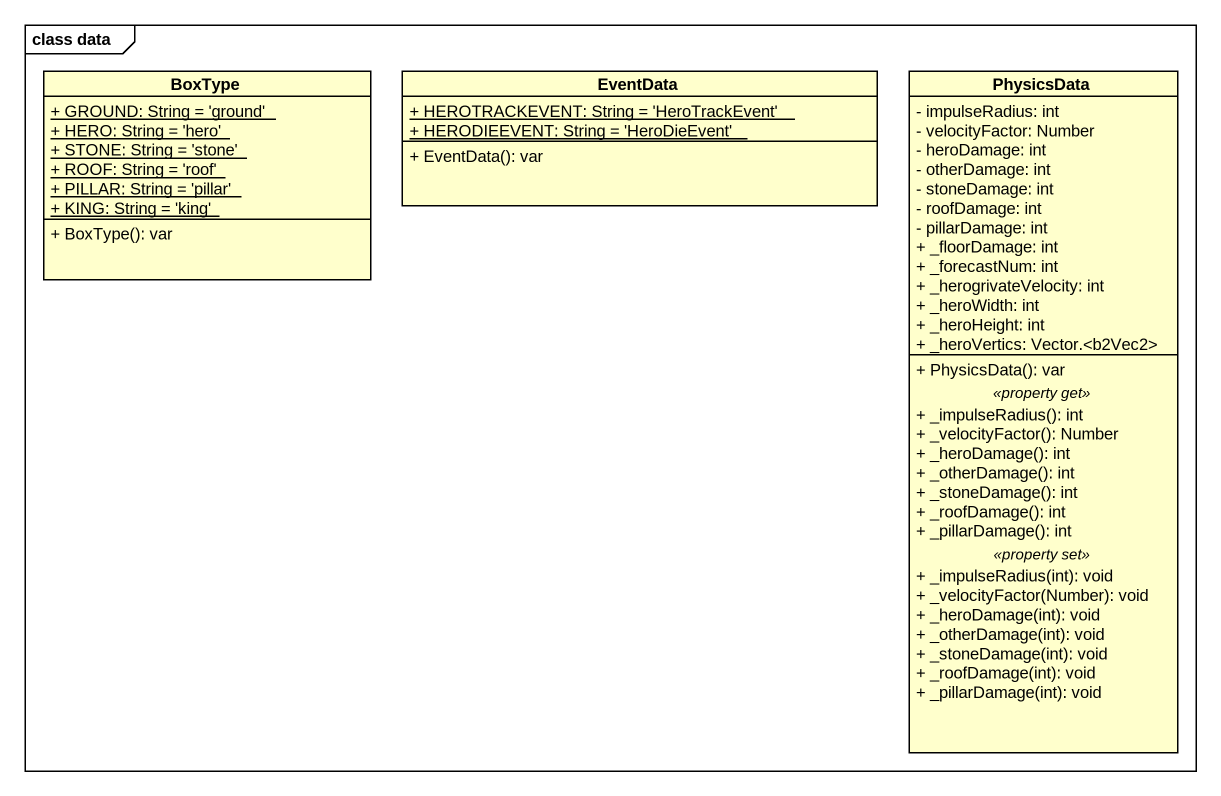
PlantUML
@startuml
mainframe class data
hide circle
hide empty members
skinparam classAttributeIconSize 0
class BoxType {
  {static} + GROUND: String = 'ground'
  {static} + HERO: String = 'hero'
  {static} + STONE: String = 'stone'
  {static} + ROOF: String = 'roof'
  {static} + PILLAR: String = 'pillar'
  {static} + KING: String = 'king'
  + BoxType(): var
}
class EventData {
  {static} + HEROTRACKEVENT: String = 'HeroTrackEvent'
  {static} + HERODIEEVENT: String = 'HeroDieEvent'
  + EventData(): var
}
class PhysicsData {
  - impulseRadius: int
  - velocityFactor: Number
  - heroDamage: int
  - otherDamage: int
  - stoneDamage: int
  - roofDamage: int
  - pillarDamage: int
  + _floorDamage: int
  + _forecastNum: int
  + _herogrivateVelocity: int
  + _heroWidth: int
  + _heroHeight: int
  + _heroVertics: Vector.<b2Vec2>
  --
  + PhysicsData(): var
  .. <<property get>> ..
  + _impulseRadius(): int
  + _velocityFactor(): Number
  + _heroDamage(): int
  + _otherDamage(): int
  + _stoneDamage(): int
  + _roofDamage(): int
  + _pillarDamage(): int
  .. <<property set>> ..
  + _impulseRadius(int): void
  + _velocityFactor(Number): void
  + _heroDamage(int): void
  + _otherDamage(int): void
  + _stoneDamage(int): void
  + _roofDamage(int): void
  + _pillarDamage(int): void
}
@enduml
